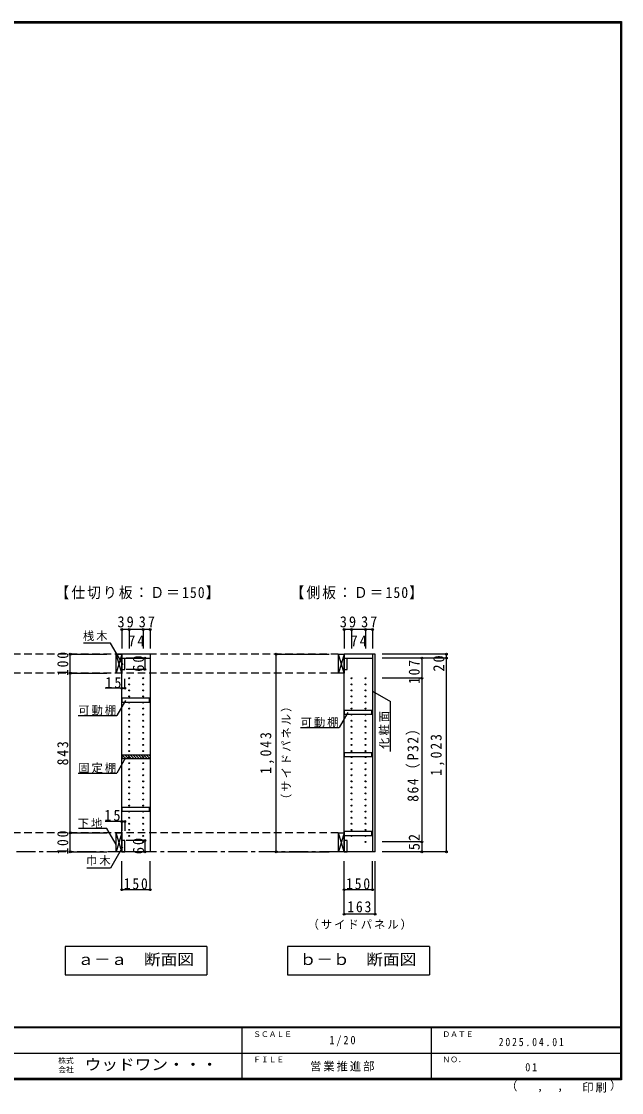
# Model space of a CAD drawing. Units: millimetres at full size, sheet at 1:20; some dimension numbers follow another scale. Extents: x -3922 to 3878, y -2932 to 2722.
# Drawn here: x 707 to 3878, y -2932 to 2722 of the extents above; entities that cross this region are included whole.
import ezdxf
from ezdxf.enums import TextEntityAlignment as Align

# ---------------------------------------------------------------- set-up
doc = ezdxf.new("R2010")
doc.units = ezdxf.units.MM
doc.header["$LTSCALE"] = 20
doc.header["$PDMODE"] = 32
doc.header["$PDSIZE"] = 10
doc.linetypes.add('CHAIN1', pattern=[8, 5, -1, 1, -1])
doc.linetypes.add('DASHED2', pattern=[3, 2, -1])
for name, color, linetype in [('0-2_本体', 2, 'Continuous'), ('0-3_固定棚', 3, 'Continuous'), ('0-5', 4, 'Continuous'), ('0-7_桟木・巾木', 7, 'Continuous'), ('0-8_引き出し', 3, 'Continuous'), ('0-A_文字', 7, 'Continuous'), ('0-B_寸法', 7, 'Continuous'), ('0-C_ハッチ', 4, 'Continuous'), ('F-1_枠', 6, 'Continuous'), ('F-A_文字', 7, 'Continuous')]:
    doc.layers.add(name, color=color, linetype=linetype)
doc.styles.add('ＭＳ ゴシック', font='')
doc.styles.get('ＭＳ ゴシック').set_extended_font_data('MS Gothic')

msp = doc.modelspace()

# ---------------------------------------------------------------- linework, layer by layer
at = {"layer": '0-2_本体'}
for p, q in [((1237.34, -618.27), (1237.34, -638.27)), ((2412.13, -618.27), (2412.13, -638.27)), ((2575.13, -1661.27), (2575.13, -618.27)), ((1237.34, -638.27), (1387.34, -638.27)), ((2412.13, -638.27), (2562.13, -638.27)), ((2575.13, -1661.27), (2562.13, -1661.27))]:
    msp.add_line(p, q, dxfattribs=at)
at = {"layer": '0-3_固定棚', "color": 2}
for p, q in [((1237.34, -850.77), (1237.34, -870.77)), ((1237.34, -1151.27), (1237.34, -1171.27)), ((1387.34, -1151.27), (1237.34, -1151.27))]:
    msp.add_line(p, q, dxfattribs=at)
for points in [[(1237.34, -870.77), (1384.34, -870.77), (1384.34, -850.77), (1237.34, -850.77)], [(1387.34, -1151.27), (1387.34, -1171.27), (1237.34, -1171.27)]]:
    msp.add_lwpolyline(points, dxfattribs=at)
for points in [[(2412.13, -934.77), (2559.13, -934.77), (2559.13, -914.77), (2412.13, -914.77)], [(2412.13, -1158.77), (2559.13, -1158.77), (2559.13, -1138.77), (2412.13, -1138.77)], [(1237.34, -1446.77), (1384.34, -1446.77), (1384.34, -1426.77), (1237.34, -1426.77)], [(2412.13, -1574.77), (2559.13, -1574.77), (2559.13, -1554.77), (2412.13, -1554.77)]]:
    msp.add_lwpolyline(points, close=True, dxfattribs=at)
at = {"layer": '0-5', "color": 3}
for p, q in [((1237.34, -1661.27), (1237.34, -618.27)), ((1387.34, -618.27), (1237.34, -618.27)), ((2412.13, -1661.27), (2412.13, -618.27)), ((2575.13, -618.27), (2412.13, -618.27)), ((1237.34, -638.27), (1387.34, -638.27)), ((2412.13, -638.27), (2562.13, -638.27))]:
    msp.add_line(p, q, dxfattribs=at)
for points in [[(1387.34, -618.27), (1387.34, -1661.27), (1237.34, -1661.27)], [(2562.13, -618.27), (2562.13, -1661.27), (2412.13, -1661.27)]]:
    msp.add_lwpolyline(points, dxfattribs=at)
at = {"layer": '0-5'}
for centre in [(1276.34, -745.27), (1276.34, -777.27), (1350.34, -745.27), (1350.34, -777.27), (2451.13, -745.27), (2451.13, -777.27), (2525.13, -745.27), (2525.13, -777.27), (1276.34, -809.27), (1276.34, -841.27), (1350.34, -809.27), (1350.34, -841.27), (2451.13, -809.27), (2451.13, -841.27), (2525.13, -809.27), (2525.13, -841.27), (1276.34, -873.27), (1276.34, -905.27), (1350.34, -873.27), (1350.34, -905.27), (2451.13, -873.27), (2451.13, -905.27), (2525.13, -873.27), (2525.13, -905.27), (1276.34, -937.27), (1350.34, -937.27), (2451.13, -937.27), (2525.13, -937.27), (1276.34, -969.27), (1276.34, -1001.27), (1350.34, -969.27), (1350.34, -1001.27), (2451.13, -969.27), (2451.13, -1001.27), (2525.13, -969.27), (2525.13, -1001.27), (1276.34, -1033.27), (1276.34, -1065.27), (1350.34, -1033.27), (1350.34, -1065.27), (2451.13, -1033.27), (2451.13, -1065.27), (2525.13, -1033.27), (2525.13, -1065.27), (1276.34, -1097.27), (1276.34, -1129.27), (1350.34, -1097.27), (1350.34, -1129.27), (2451.13, -1097.27), (2451.13, -1129.27), (2525.13, -1097.27), (2525.13, -1129.27), (1276.34, -1161.27), (1350.34, -1161.27), (2451.13, -1161.27), (2525.13, -1161.27), (1276.34, -1193.27), (1276.34, -1225.27), (1350.34, -1193.27), (1350.34, -1225.27), (2451.13, -1193.27), (2451.13, -1225.27), (2525.13, -1193.27), (2525.13, -1225.27), (1276.34, -1257.27), (1276.34, -1289.27), (1350.34, -1257.27), (1350.34, -1289.27), (2451.13, -1257.27), (2451.13, -1289.27), (2525.13, -1257.27), (2525.13, -1289.27), (1276.34, -1321.27), (1276.34, -1353.27), (1350.34, -1321.27), (1350.34, -1353.27), (2451.13, -1321.27), (2451.13, -1353.27), (2525.13, -1321.27), (2525.13, -1353.27), (1276.34, -1385.27), (1350.34, -1385.27), (2451.13, -1385.27), (2525.13, -1385.27), (1276.34, -1417.27), (1276.34, -1449.27), (1350.34, -1417.27), (1350.34, -1449.27), (2451.13, -1417.27), (2451.13, -1449.27), (2525.13, -1417.27), (2525.13, -1449.27), (1276.34, -1481.27), (1276.34, -1513.27), (1350.34, -1481.27), (1350.34, -1513.27), (2451.13, -1481.27), (2451.13, -1513.27), (2525.13, -1481.27), (2525.13, -1513.27), (1276.34, -1545.27), (1276.34, -1577.27), (1350.34, -1545.27), (1350.34, -1577.27), (2451.13, -1545.27), (2451.13, -1577.27), (2525.13, -1545.27), (2525.13, -1577.27), (1350.34, -1609.27), (2525.13, -1609.27)]:
    msp.add_circle(centre, 2.5, dxfattribs=at)
at = {"layer": '0-7_桟木・巾木', "color": 2}
for p, q in [((1237.34, -638.27), (1252.34, -638.27)), ((1237.34, -638.27), (1237.34, -679.27)), ((1252.34, -698.27), (1252.34, -638.27)), ((2412.13, -638.27), (2427.13, -638.27)), ((2412.13, -638.27), (2412.13, -679.27)), ((2427.13, -698.27), (2427.13, -638.27)), ((1237.34, -1601.27), (1237.34, -1661.27)), ((1252.34, -1601.27), (1237.34, -1601.27)), ((2412.13, -1601.27), (2412.13, -1661.27)), ((2427.13, -1601.27), (2412.13, -1601.27))]:
    msp.add_line(p, q, dxfattribs=at)
for points in [[(1237.34, -698.27), (1248.83, -698.27), (1252.34, -698.27)], [(2412.13, -698.27), (2423.63, -698.27), (2427.13, -698.27)], [(1237.34, -1661.27), (1252.34, -1661.27), (1252.34, -1601.27)], [(2412.13, -1661.27), (2427.13, -1661.27), (2427.13, -1601.27)]]:
    msp.add_lwpolyline(points, dxfattribs=at)
at = {"layer": '0-8_引き出し'}
for p, q in [((1207.34, -618.27), (1237.34, -618.27)), ((1207.34, -718.27), (1207.34, -618.27)), ((1237.34, -618.27), (1237.34, -718.27)), ((2382.13, -618.27), (2412.13, -618.27)), ((2382.13, -718.27), (2382.13, -618.27)), ((2412.13, -618.27), (2412.13, -718.27)), ((1237.34, -718.27), (1207.34, -718.27)), ((2412.13, -718.27), (2382.13, -718.27)), ((1207.34, -1561.27), (1237.34, -1561.27)), ((1207.34, -1661.27), (1207.34, -1561.27)), ((1237.34, -1561.27), (1237.34, -1661.27)), ((2382.13, -1561.27), (2412.13, -1561.27)), ((2382.13, -1661.27), (2382.13, -1561.27)), ((2412.13, -1561.27), (2412.13, -1661.27)), ((1237.34, -1661.27), (1207.34, -1661.27)), ((2412.13, -1661.27), (2382.13, -1661.27))]:
    msp.add_line(p, q, dxfattribs=at)
at = {"layer": '0-8_引き出し', "color": 7}
for p, q in [((1237.34, -718.27), (1207.34, -618.27)), ((1237.34, -618.27), (1207.34, -718.27)), ((2412.13, -718.27), (2382.13, -618.27)), ((2412.13, -618.27), (2382.13, -718.27)), ((1237.34, -1661.27), (1207.34, -1561.27)), ((1237.34, -1561.27), (1207.34, -1661.27)), ((2412.13, -1661.27), (2382.13, -1561.27)), ((2412.13, -1561.27), (2382.13, -1661.27))]:
    msp.add_line(p, q, dxfattribs=at)
at = {"layer": '0-A_文字'}
for p, q in [((1177.9, -559.23), (1035.67, -559.23)), ((1244.01, -673.73), (1177.9, -559.23)), ((2562.13, -812.57), (2657.71, -867.75)), ((1256.6, -862.06), (1210.48, -941.96)), ((2657.71, -1132.35), (2657.71, -867.75)), ((1007.09, -941.96), (1210.48, -941.96)), ((2431.4, -926.06), (2385.28, -1005.96)), ((2181.89, -1005.96), (2385.28, -1005.96)), ((1256.6, -1166.06), (1210.48, -1245.95)), ((1007.09, -1245.95), (1210.48, -1245.95)), ((1158.57, -1538.48), (1008.04, -1538.48)), ((1207.34, -1622.95), (1158.57, -1538.48)), ((1687.34, -2161.27), (1687.34, -2311.27)), ((2862.13, -2161.27), (2862.13, -2311.27)), ((937.34, -2311.27), (1687.34, -2311.27)), ((2112.13, -2311.27), (2862.13, -2311.27))]:
    msp.add_line(p, q, dxfattribs=at)
at = {"layer": '0-A_文字', "linetype": 'CHAIN1'}
msp.add_line((2381.17, -1661.27), (-2577.87, -1661.27), dxfattribs=at)
at = {"layer": '0-A_文字'}
for points in [[(1241.15, -1637.54), (1177.9, -1747.08), (1051.87, -1747.08)], [(1687.34, -2161.27), (937.34, -2161.27), (937.34, -2311.27)], [(2862.13, -2161.27), (2112.13, -2161.27), (2112.13, -2311.27)]]:
    msp.add_lwpolyline(points, dxfattribs=at)
at = {"layer": '0-B_寸法', "color": 4}
for p, q in [((1276.34, -487.27), (1237.34, -487.27)), ((1237.34, -487.27), (1237.34, -587.27)), ((1276.34, -487.27), (1276.34, -587.27)), ((1350.34, -487.27), (1276.34, -487.27)), ((1387.34, -487.27), (1350.34, -487.27)), ((1350.34, -487.27), (1350.34, -587.27)), ((1387.34, -487.27), (1387.34, -587.27)), ((2451.13, -487.27), (2412.13, -487.27)), ((2412.13, -487.27), (2412.13, -587.27)), ((2451.13, -487.27), (2451.13, -587.27)), ((2525.13, -487.27), (2451.13, -487.27)), ((2562.13, -487.27), (2525.13, -487.27)), ((2525.13, -487.27), (2525.13, -587.27)), ((2562.13, -487.27), (2562.13, -587.27)), ((965.23, -718.27), (965.23, -618.27)), ((965.23, -618.27), (1157.34, -618.27)), ((2052.13, -1661.27), (2052.13, -618.27)), ((2052.13, -618.27), (2332.13, -618.27)), ((2952.13, -618.27), (2612.13, -618.27)), ((2952.13, -638.27), (2952.13, -618.27)), ((1359.65, -638.27), (1260.39, -638.27)), ((1359.65, -638.27), (1359.65, -698.27)), ((2822.13, -638.27), (2612.13, -638.27)), ((2822.13, -638.27), (2822.13, -745.27)), ((2952.13, -638.27), (2822.13, -638.27)), ((2952.13, -1661.27), (2952.13, -638.27)), ((965.23, -1561.27), (965.23, -718.27)), ((965.23, -718.27), (1157.34, -718.27)), ((1359.65, -698.27), (1260.39, -698.27)), ((1237.34, -798.27), (1237.34, -748.27)), ((1252.34, -798.27), (1252.34, -748.27)), ((2822.13, -745.27), (2612.13, -745.27)), ((2822.13, -745.27), (2822.13, -1609.27)), ((1252.34, -798.27), (1148.92, -798.27)), ((1252.34, -1501.27), (1148.88, -1501.27)), ((1237.34, -1501.27), (1237.34, -1551.27)), ((1252.34, -1501.27), (1252.34, -1551.27)), ((965.23, -1661.27), (965.23, -1561.27)), ((965.23, -1561.27), (1157.34, -1561.27)), ((1359.65, -1601.27), (1260.39, -1601.27)), ((1359.65, -1601.27), (1359.65, -1661.27)), ((2822.13, -1609.27), (2612.13, -1609.27)), ((2822.13, -1609.27), (2822.13, -1661.27)), ((965.23, -1661.27), (1157.34, -1661.27)), ((1359.65, -1661.27), (1260.39, -1661.27)), ((2052.13, -1661.27), (2332.13, -1661.27)), ((2822.13, -1661.27), (2612.13, -1661.27)), ((2952.13, -1661.27), (2822.13, -1661.27)), ((1237.34, -1861.27), (1237.34, -1711.27)), ((1387.34, -1861.27), (1387.34, -1711.27)), ((2412.13, -1861.27), (2412.13, -1711.27)), ((2412.13, -1991.27), (2412.13, -1711.27)), ((2562.13, -1861.27), (2562.13, -1711.27)), ((2575.13, -1991.27), (2575.13, -1711.27)), ((1387.34, -1861.27), (1237.34, -1861.27)), ((2562.13, -1861.27), (2412.13, -1861.27)), ((2575.13, -1991.27), (2412.13, -1991.27))]:
    msp.add_line(p, q, dxfattribs=at)
at = {"layer": '0-B_寸法', "color": 4, "linetype": 'DASHED2'}
for p, q in [((2381.17, -618.27), (-2577.87, -618.27)), ((2381.17, -718.27), (-2577.87, -718.27)), ((2381.17, -1561.27), (-2577.87, -1561.27))]:
    msp.add_line(p, q, dxfattribs=at)
at = {"layer": '0-B_寸法'}
for p in [(1237.34, -487.27), (1276.34, -487.27), (1350.34, -487.27), (1387.34, -487.27), (2412.13, -487.27), (2451.13, -487.27), (2525.13, -487.27), (2562.13, -487.27), (965.23, -618.27), (2052.13, -618.27), (2952.13, -618.27), (1359.65, -638.27), (2822.13, -638.27), (2952.13, -638.27), (965.23, -718.27), (1359.65, -698.27), (2822.13, -745.27), (1237.34, -798.27), (1252.34, -798.27), (1237.34, -1501.27), (1252.34, -1501.27), (965.23, -1561.27), (1359.65, -1601.27), (2822.13, -1609.27), (965.23, -1661.27), (1359.65, -1661.27), (2052.13, -1661.27), (2822.13, -1661.27), (2952.13, -1661.27), (1237.34, -1861.27), (1387.34, -1861.27), (2412.13, -1861.27), (2562.13, -1861.27), (2412.13, -1991.27), (2575.13, -1991.27)]:
    msp.add_point(p, dxfattribs=at)
at = {"layer": '0-C_ハッチ'}
for p, q in [((1245.84, -1171.27), (1237.34, -1162.76)), ((1259.98, -1171.27), (1239.98, -1151.27)), ((1274.12, -1171.27), (1254.12, -1151.27)), ((1288.27, -1171.27), (1268.27, -1151.27)), ((1302.41, -1171.27), (1282.41, -1151.27)), ((1316.55, -1171.27), (1296.55, -1151.27)), ((1330.69, -1171.27), (1310.69, -1151.27)), ((1344.84, -1171.27), (1324.84, -1151.27)), ((1358.98, -1171.27), (1338.98, -1151.27)), ((1373.12, -1171.27), (1353.12, -1151.27)), ((1387.26, -1171.27), (1367.26, -1151.27)), ((1387.34, -1157.2), (1381.4, -1151.27))]:
    msp.add_line(p, q, dxfattribs=at)
at = {"layer": 'F-1_枠'}
for p, q in [((-3922.03, 2722.29), (3877.97, 2722.29)), ((-3922.03, 2718.96), (3877.97, 2718.96)), ((-3922.03, 2715.63), (3877.97, 2715.63)), ((3871.3, 2722.29), (3871.3, -2864.37)), ((3874.63, 2722.29), (3874.63, -2864.37)), ((3877.97, 2722.29), (3877.97, -2864.37)), ((3877.97, -2587.71), (-3922.03, -2587.71)), ((3877.97, -2591.04), (-3922.03, -2591.04)), ((1871.3, -2591.04), (1871.3, -2857.71)), ((2871.3, -2591.04), (2871.3, -2857.71)), ((-22.03, -2724.37), (3871.3, -2724.38)), ((3877.97, -2857.71), (-3922.03, -2857.71)), ((3877.97, -2861.04), (-3922.03, -2861.04)), ((3877.97, -2864.37), (-3922.03, -2864.37))]:
    msp.add_line(p, q, dxfattribs=at)

# ---------------------------------------------------------------- texts
at = {"layer": '0-A_文字', "style": 'ＭＳ ゴシック', "width": 1.1}
for s, p in [('ａ－ａ\u3000断面図', (1002.34, -2276.27)), ('ｂ－ｂ\u3000断面図', (2177.13, -2276.27))]:
    msp.add_text(s, height=58.65, dxfattribs=at).set_placement(p, align=Align.BOTTOM_LEFT)
at = {"layer": '0-A_文字', "attachment_point": 7, "style": 'ＭＳ ゴシック'}
for s, insert, char_height in [('\\T1.16;\\W0.9;【仕切り板：Ｄ＝150】', (887.34, -328.27), 58.65), ('\\T1.16;\\W0.9;【側板：Ｄ＝150】', (2129.63, -328.27), 58.65), ('\\T1.17;桟木', (1031.7, -549.02), 43.99), ('\\T1.17;可動棚', (1007.09, -941.96), 43.99), ('\\T1.17;可動棚', (2181.89, -1005.96), 43.99), ('\\T1.17;固定棚', (1007.09, -1245.95), 43.99), ('\\T1.17;下地', (1004.07, -1538.48), 43.99), ('\\T1.17;巾木', (1047.9, -1735.14), 43.99)]:
    msp.add_mtext(s, dxfattribs=dict(at, insert=insert, char_height=char_height))
at = {"layer": '0-A_文字', "insert": (2651.04, -1117.75), "char_height": 43.99, "attachment_point": 7, "rotation": 90, "style": 'ＭＳ ゴシック'}
msp.add_mtext('\\T1.17;化粧面', dxfattribs=at)
at = {"layer": '0-B_寸法', "attachment_point": 7, "style": 'ＭＳ ゴシック'}
for s, insert, char_height in [('\\T1.27;\\W0.95;39', (1214.34, -477.27), 58.65), ('\\T1.27;\\W0.95;37', (1326.34, -477.27), 58.65), ('\\T1.27;\\W0.95;39', (2389.13, -477.27), 58.65), ('\\T1.27;\\W0.95;37', (2501.13, -477.27), 58.65), ('\\T1.27;\\W0.95;74', (1270.84, -577.27), 58.65), ('\\T1.27;\\W0.95;74', (2445.63, -577.27), 58.65), ('\\T1.27;\\W0.95;15', (1149.44, -798.27), 58.65), ('\\T1.27;\\W0.95;15', (1144.42, -1498.8), 58.65), ('\\T1.27;\\W0.9;150', (1247.34, -1860.06), 58.65), ('\\T1.27;\\W0.9;150', (2422.13, -1860.06), 58.65), ('\\T1.27;\\W0.9;163', (2428.63, -1981.27), 58.65), ('\\T1.17;（サイドパネル）', (2218.63, -2072.94), 43.99)]:
    msp.add_mtext(s, dxfattribs=dict(at, insert=insert, char_height=char_height))
at = {"layer": '0-B_寸法', "attachment_point": 7, "rotation": 90, "style": 'ＭＳ ゴシック'}
for s, insert, char_height in [('\\T1.27;\\W0.9;100', (955.23, -733.27), 58.65), ('\\T1.27;\\W0.95;60', (1354.64, -710.77), 58.65), ('\\T1.27;\\W0.9;107', (2812.13, -775.58), 58.65), ('\\T1.27;\\W0.95;20', (2942.13, -710.17), 58.65), ('\\T1.17;（サイドパネル）', (2134.63, -1414.77), 43.99), ('\\T1.28;\\W0.9;1,043', (2042.13, -1249.77), 58.65), ('\\T1.22;\\W0.9;864（P32）', (2812.13, -1397.27), 58.65), ('\\T1.28;\\W0.9;1,023', (2942.13, -1259.77), 58.65), ('\\T1.27;\\W0.9;843', (955.23, -1204.77), 58.65), ('\\T1.27;\\W0.9;100', (955.23, -1676.27), 58.65), ('\\T1.27;\\W0.95;52', (2812.13, -1653), 58.65), ('\\T1.27;\\W0.95;60', (1354.64, -1673.77), 58.65)]:
    msp.add_mtext(s, dxfattribs=dict(at, insert=insert, char_height=char_height))
at = {"layer": 'F-A_文字', "style": 'ＭＳ ゴシック'}
for s, height, p in [('ＳＣＡＬＥ', 29.33, (1931.3, -2647.71)), ('ＤＡＴＥ', 29.33, (2931.3, -2647.71)), ('株式', 29.33, (901.3, -2787.04)), ('ＦＩＬＥ', 29.33, (1931.3, -2781.04)), ('ＮＯ．', 29.33, (2931.3, -2781.04)), ('会社', 29.33, (901.3, -2835.04)), ('（', 43.99, (3267.32, -2933.25)), ('）', 43.99, (3816.9, -2930.46)), (',', 43.99, (3432.15, -2933.25)), (',', 43.99, (3538.1, -2931.39))]:
    msp.add_text(s, height=height, dxfattribs=at).set_placement(p, align=Align.BOTTOM_LEFT)
at = {"layer": 'F-A_文字', "style": 'ＭＳ ゴシック', "width": 1.1}
msp.add_text('ウッドワン・・・', height=58.65, dxfattribs=at).set_placement((1041.3, -2831.04), align=Align.BOTTOM_LEFT)
at = {"layer": 'F-A_文字', "char_height": 43.99, "attachment_point": 7, "style": 'ＭＳ ゴシック'}
for s, insert in [('\\T1.38;\\W0.9;1/20', (2333.8, -2687.71)), ('\\T1.39;\\W0.85;2025.04.01', (3228.8, -2687.71)), ('\\T1.17;営業推進部', (2231.3, -2821.04)), ('\\T1.36;\\W0.9;01', (3368.8, -2821.04)), ('\\T1.17;印刷', (3670.07, -2932.32))]:
    msp.add_mtext(s, dxfattribs=dict(at, insert=insert))

doc.saveas('drawing.dxf')
